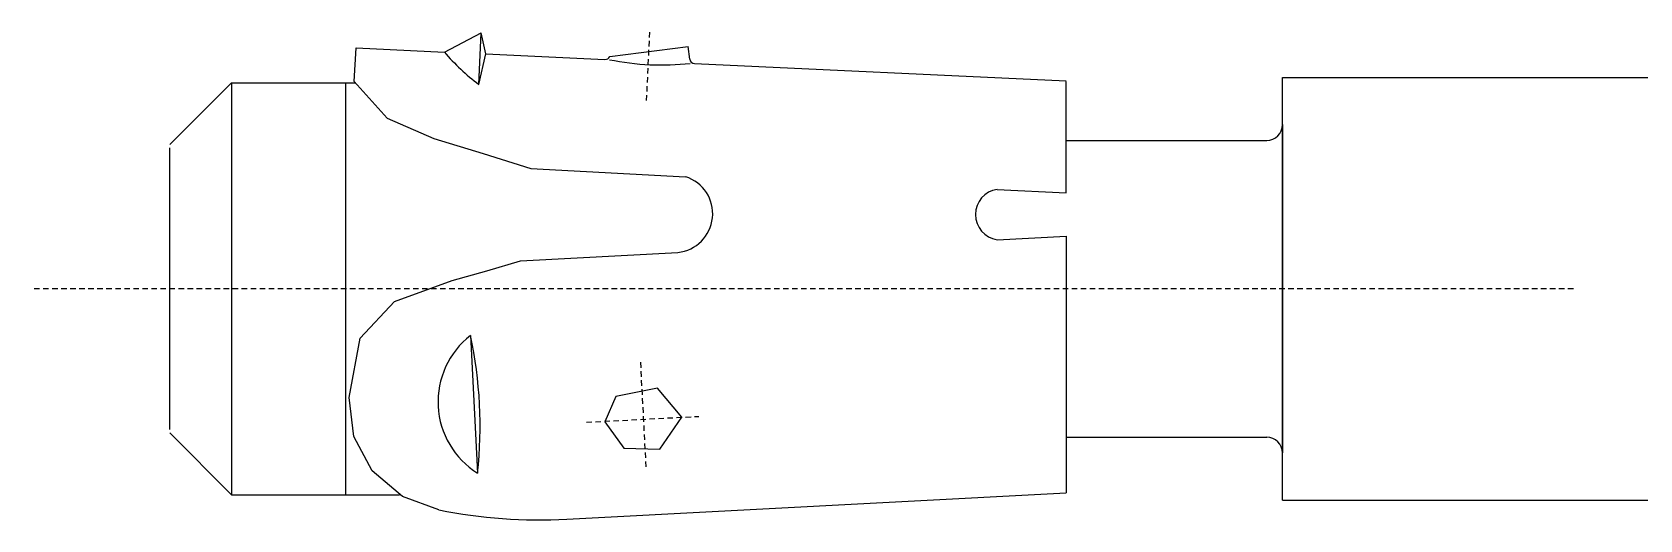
# Model space of a CAD drawing. Header units: millimetres. Extents: x 296 to 4896, y 152 to 3333.
# Drawn here: x 3485.78 to 3531.44, y 1230.08 to 1243.93 of the extents above; entities that cross this region are included whole.
import ezdxf

# ---------------------------------------------------------------- set-up
doc = ezdxf.new("R2010")
doc.units = ezdxf.units.MM
doc.linetypes.add('DASHED', pattern=[0.25, 0.15625, -0.09375])
doc.layers.add('1', color=1, linetype='DASHED')
doc.layers.add('2', color=3, linetype='Continuous')

# ---------------------------------------------------------------- blocks, each defined once
blk = doc.blocks.new('HST-M12-160')
at = {"layer": '1'}
for p, q in [((-242.07, 5.347), (-241.98, 7.29)), ((-215.747, 0), (-259.523, 0)), ((-242.248, -2.087), (-242.087, -5.157)), ((-243.781, -3.79), (-240.586, -3.623))]:
    blk.add_line(p, q, dxfattribs=at)
at = {"layer": '1', "linetype": 'Continuous'}
blk.add_arc((-241.637, 13.799), 7.441, 258.4927, 276.2076, dxfattribs=at)
at = {"layer": '2'}
for p, q in [((-247.814, 6.725), (-246.769, 7.266)), ((-246.836, 5.806), (-246.769, 7.266)), ((-246.638, 6.67), (-246.769, 7.266)), ((-243.117, 6.596), (-240.894, 6.883)), ((-240.848, 6.524), (-240.894, 6.883)), ((-250.373, 5.89), (-250.324, 6.841)), ((-250.324, 6.841), (-247.814, 6.725)), ((-246.836, 5.806), (-246.638, 6.67)), ((-246.638, 6.67), (-243.256, 6.514)), ((-240.709, 6.396), (-230.157, 5.907)), ((-224.01, 6), (-18.11, 6)), ((-224.01, -6), (-224.01, 6)), ((-253.86, 5.849), (-255.615, 4.094)), ((-253.86, 5.849), (-253.86, -5.849)), ((-253.86, 5.849), (-250.347, 5.849)), ((-250.609, -5.849), (-250.609, 5.849)), ((-230.157, 2.723), (-230.157, 5.886)), ((-224.01, 4.664), (-224.01, -4.664)), ((-230.157, 4.216), (-224.459, 4.216)), ((-255.61, -4), (-255.61, 4)), ((-245.362, 3.413), (-240.962, 3.183)), ((-232.117, 2.825), (-230.157, 2.723)), ((-232.117, 1.395), (-230.157, 1.498)), ((-230.157, 1.498), (-230.157, -5.8)), ((-245.654, 0.798), (-241.183, 1.032)), ((-247.076, -1.325), (-246.871, -5.239)), ((-255.615, -4.094), (-253.86, -5.849)), ((-230.157, -4.216), (-224.459, -4.216)), ((-253.86, -5.849), (-249.087, -5.849)), ((-244.337, -6.543), (-230.157, -5.8)), ((-224.01, -6), (-18.11, -6))]:
    blk.add_line(p, q, dxfattribs=at)
for points in [[(-250.373, 5.89), (-249.436, 4.849), (-248.111, 4.268), (-246.709, 3.841), (-245.362, 3.413)], [(-250.52, -3.09), (-250.21, -1.401), (-249.233, -0.364), (-247.595, 0.239), (-246.612, 0.512), (-245.654, 0.798)], [(-247.968, -6.28), (-249.005, -5.898), (-249.87, -5.171), (-250.385, -4.192), (-250.52, -3.09)]]:
    blk.add_lwpolyline(points, dxfattribs=at)
blk.add_lwpolyline([(-241.071, -3.648), (-241.759, -2.82), (-242.949, -3.058), (-243.253, -3.78), (-242.718, -4.529), (-241.7, -4.558)], close=True, dxfattribs=at)
for centre, radius, start, end in [((-243.323, 10.529), 5.886, 220.2631, 233.3507), ((-243.249, 6.661), 0.147, 267.3502, 334.0901), ((-240.702, 6.543), 0.147, 187.3502, 267.3502), ((-224.459, 4.664), 0.449, 270, 0), ((-241.3, 2.131), 1.105, 276.1253, 72.1482), ((-232.009, 2.11), 0.723, 98.5979, 261.4021), ((-245.602, -3.21), 2.393, 128.033, 237.967), ((-259.054, -3.915), 12.255, 353.798, 12.202), ((-224.459, -4.664), 0.449, 0, 90), ((-245.103, 8.062), 14.625, 258.7007, 273)]:
    blk.add_arc(centre, radius, start, end, dxfattribs=at)

msp = doc.modelspace()

# ---------------------------------------------------------------- block references
at = {"color": 3}
msp.add_blockref('HST-M12-160', (3745.298, 1236.638), dxfattribs=at)

doc.saveas('drawing.dxf')
